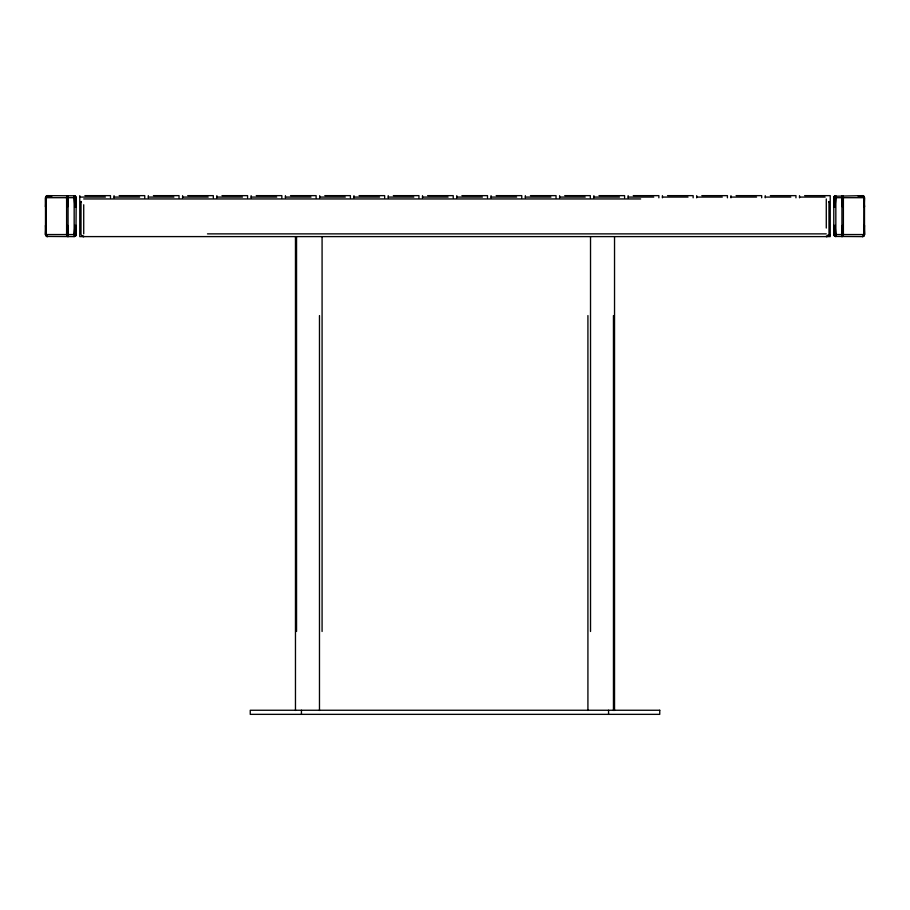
<?xml version="1.0" encoding="UTF-8"?>
<svg xmlns="http://www.w3.org/2000/svg" width="910" height="910" viewBox="0 0 910 910"><rect width="100%" height="100%" fill="white"/><g stroke="black" fill="none" stroke-linecap="round" stroke-linejoin="round"><path stroke-width="1.36" d="M834.265 200.325L833.947 206.911L834.06 197.698M74.165 197.698L74.95 206.911L75.61 197.698L76.053 206.911L76.212 197.698L74.893 195.809L47.547 195.65L46.353 196.253L46.103 234.552L46.899 236.441L74.165 236.6L75.94 235.576L76.212 197.698A2.047 2.047 0 0 0 74.165 195.65L74.165 236.6L75.61 235.997L76.212 234.552L76.053 225.339L75.61 234.552L74.95 225.339L74.165 234.552M833.947 206.911L833.788 197.698A2.047 2.047 0 0 1 835.835 195.65L835.835 236.6L834.39 235.997L833.788 234.552L833.788 197.698L834.39 196.253L862.452 195.65L863.897 196.253L864.5 197.698L864.5 234.552L863.897 235.997L862.452 236.6L835.107 236.441L833.788 234.552L833.947 225.339L834.39 234.552L835.05 225.339L835.835 234.552M74.95 206.911L75.018 204.284M46.035 200.325L45.853 206.911L45.693 196.913L47.547 195.65L52.12 195.809L46.342 196.253L47.547 195.65L46.103 196.253L45.5 197.698L45.5 234.552L46.899 236.441M80.99 233.87L81.035 201.463M66.612 234.552L66.908 225.339L68.068 236.6L68.068 195.65A2.047 1.445 90 0 0 66.612 197.698L66.612 234.552A2.047 1.445 90 0 0 68.068 236.6M843.297 200.325L843.092 206.911L842.262 200.325M80.99 202.236L81.035 201.645M67.943 200.325L67.636 206.911L66.908 200.325M864.056 231.925L864.455 225.339L864.5 234.552A2.047 2.047 0 0 1 862.452 236.6A2.047 1.445 90 0 0 863.897 234.552L864.147 225.339L864.5 234.552L833.788 234.552M834.572 200.325L835.05 206.911L835.835 197.698M66.908 231.925L67.636 225.339L67.943 231.925M843.388 197.698L842.364 206.911L841.932 195.65L841.932 236.6A2.047 1.445 -90 0 0 843.388 234.552L843.388 197.698A2.047 1.445 -90 0 0 841.932 195.65M842.262 231.925L843.092 225.339L843.297 231.925M864.056 200.325L864.455 206.911L863.897 196.253L857.88 195.809L862.452 195.65L864.022 196.913L863.897 234.552L863.101 236.441M864.022 196.913L864.147 206.911L864.5 197.698L833.788 197.698M68.068 195.65L66.908 206.911L66.612 197.698M841.932 236.6L842.364 225.339L843.388 234.552M828.817 234.871L827.281 236.407L826.28 236.236M66.817 196.674L67.34 195.923M842.66 236.327L843.183 235.576M84.892 195.65L110.485 195.65L110.485 197.823M119.165 195.65L144.758 195.65L144.758 197.823M153.437 195.65L179.031 195.65L179.031 197.823M187.71 195.65L213.304 195.65L213.304 197.823M221.983 195.65L247.577 195.65L247.577 197.823M256.256 195.65L281.85 195.65L281.85 197.823M290.529 195.65L316.123 195.65L316.123 197.823M324.802 195.65L350.396 195.65L350.396 197.823M359.075 195.65L384.668 195.65L384.668 197.823M393.348 195.65L418.941 195.65L418.941 197.823M427.62 195.65L453.214 195.65L453.214 197.823M461.905 195.65L487.498 195.65L487.498 197.823M496.177 195.65L521.771 195.65L521.771 197.823M530.45 195.65L556.044 195.65L556.044 197.823M564.723 195.65L590.317 195.65L590.317 197.823M598.996 195.65L624.59 195.65L624.59 197.823M633.269 195.65L658.863 195.65L658.863 197.823M667.542 195.65L693.136 195.65L693.136 197.823M701.815 195.65L727.409 195.65L727.409 197.823M736.088 195.65L761.681 195.65L761.681 197.823M770.361 195.65L795.954 195.65L795.954 197.823M804.633 195.65L830.227 195.65L830.227 236.6L79.773 236.6L79.773 195.661M79.773 197.072L105.367 197.072M114.046 197.072L139.639 197.072M148.319 197.072L173.912 197.072M182.591 197.072L208.185 197.072M216.864 197.072L242.458 197.072M251.137 197.072L276.731 197.072M285.41 197.072L311.004 197.072M319.683 197.072L345.277 197.072M353.956 197.072L379.55 197.072M388.229 197.072L413.822 197.072M422.502 197.072L448.095 197.072M456.786 197.072L482.38 197.072M491.059 197.072L516.652 197.072M525.332 197.072L550.925 197.072M559.604 197.072L585.198 197.072M593.877 197.072L619.471 197.072M628.15 197.072L653.744 197.072M662.423 197.072L688.017 197.072M696.696 197.072L722.29 197.072M730.969 197.072L756.563 197.072M765.242 197.072L790.836 197.072M799.515 197.072L825.108 197.072M76.212 197.698L45.5 197.698L45.545 206.911L45.978 196.913M83.72 198.949L640.64 198.949M207.48 233.87L826.28 233.87M76.212 234.552L45.5 234.552L45.545 225.339L46.103 234.552A2.047 1.445 -90 0 0 47.547 236.6A2.047 2.047 0 0 1 45.5 234.552L45.853 225.339L46.035 231.925M827.52 235.235L830.227 235.235M842.66 195.923L843.183 196.674M66.817 235.576L67.34 236.327M81.183 234.871L82.719 236.407L83.72 236.236M828.964 201.645L829.01 233.87M828.964 201.463L829.01 202.236M834.811 197.698L835.05 206.911M75.985 201.645L76.053 206.911M826.28 198.949L826.28 228.046M799.515 195.661L799.515 197.823M765.242 195.661L765.242 197.823M730.969 195.661L730.969 197.823M696.696 195.661L696.696 197.823M662.423 195.661L662.423 197.823M628.15 195.661L628.15 197.823M614.534 236.6L614.534 710.46M613.454 315.577L613.454 710.46M608.562 710.255L608.562 714.35M593.877 195.661L593.877 197.823M590.522 236.6L590.522 631.483M587.917 315.577L587.917 710.46M559.604 195.661L559.604 197.823M525.332 195.661L525.332 197.823M491.059 195.661L491.059 197.823M456.786 195.661L456.786 197.823M422.502 195.661L422.502 197.823M388.229 195.661L388.229 197.823M353.956 195.661L353.956 197.823M322.083 236.6L322.083 631.483M319.683 195.661L319.683 197.823M319.478 315.577L319.478 710.46M301.438 710.255L301.438 714.35M296.546 236.6L296.546 631.483M295.466 236.6L295.466 710.46M285.41 195.661L285.41 197.823M251.137 195.661L251.137 197.823M216.864 195.661L216.864 197.823M182.591 195.661L182.591 197.823M148.319 195.661L148.319 197.823M114.046 195.661L114.046 197.823M83.72 204.761L83.72 233.87M827.247 236.395L826.28 236.6L827.281 236.407M659.75 710.255L250.25 710.255L250.25 714.35L659.75 714.35L659.75 710.255M83.72 236.6L82.719 236.407L83.72 236.6"/></g></svg>
